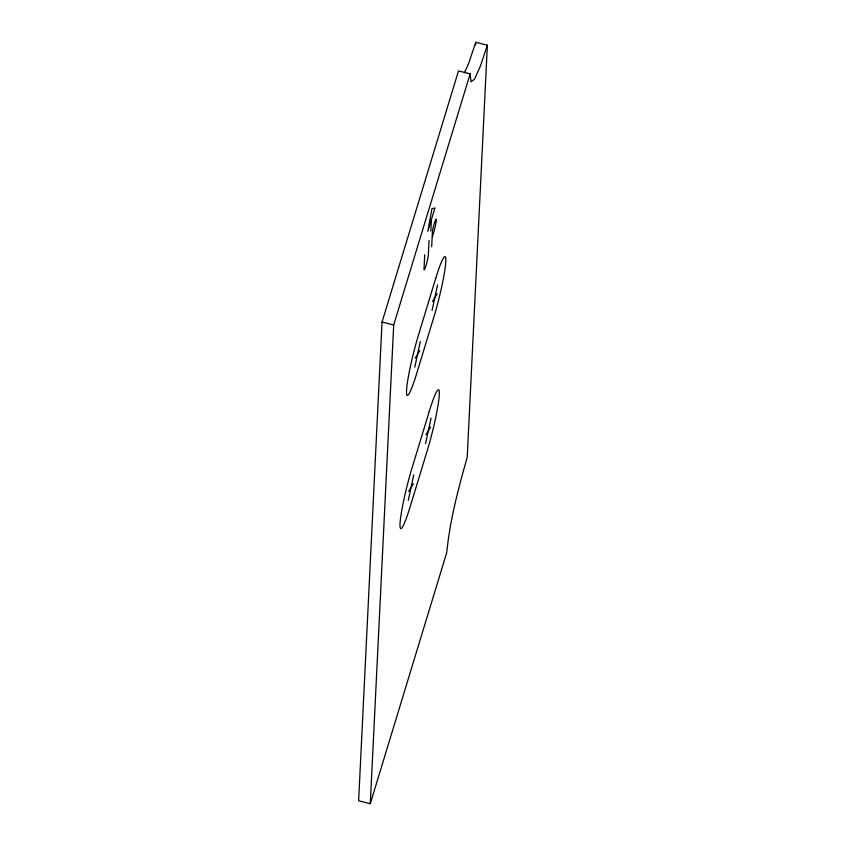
<?xml version="1.0" encoding="UTF-8"?>
<svg xmlns="http://www.w3.org/2000/svg" width="846" height="846" viewBox="0 0 846 846"><rect width="100%" height="100%" fill="white"/><g stroke="black" fill="none" stroke-linecap="round" stroke-linejoin="round"><path stroke-width="1.27" d="M487.37 45.208L480.285 66.369L474.521 79.238L470.958 81.851L470.154 73.824L458.5 70.916L382.043 322.051L358.63 800.792L370.284 803.7L446.741 552.565C449.935 520.174 458.31 488.576 467.214 457.358L487.37 45.208L475.716 42.3L468.631 63.461L464.443 72.819M370.284 803.7L393.697 324.97L470.154 73.824M424.713 254.762L424.015 268.869A8.354 0.835 -76 0 0 426.003 265.57A8.354 0.835 -76 0 0 428.362 254.593L429.059 240.486M430.826 230.937L431.386 219.622L434.939 207.936L431.915 208.74L427.822 231.318L431.132 220.457M431.682 246.778L432.507 230.429L434.093 223.936A9.306 0.931 -76 0 1 436.303 220.256A9.306 0.931 -76 0 1 433.67 232.491L432.38 236.753M475.589 44.933L475.716 42.3M414.783 367.227L420.293 341.594M432.063 310.482L437.572 284.848M408.269 500.398L413.779 474.765M425.549 443.642L431.058 418.019M432.496 301.514L437.139 293.805M415.227 358.26L419.859 350.561M425.982 434.685L430.625 426.976M408.713 491.431L413.345 483.722M382.043 322.051L393.697 324.97M435.764 278.239L418.495 334.995A42.247 4.241 -76 0 0 406.545 390.524A42.247 4.241 -76 0 0 416.592 373.826L433.871 317.081A42.247 4.241 -76 0 0 445.81 261.551A42.247 4.241 -76 0 0 435.764 278.239M429.25 411.41L411.981 468.155A42.247 4.241 -76 0 0 400.031 523.695A42.247 4.241 -76 0 0 410.077 506.997L427.357 450.252A42.247 4.241 -76 0 0 439.296 394.712A42.247 4.241 -76 0 0 429.25 411.41"/></g></svg>
